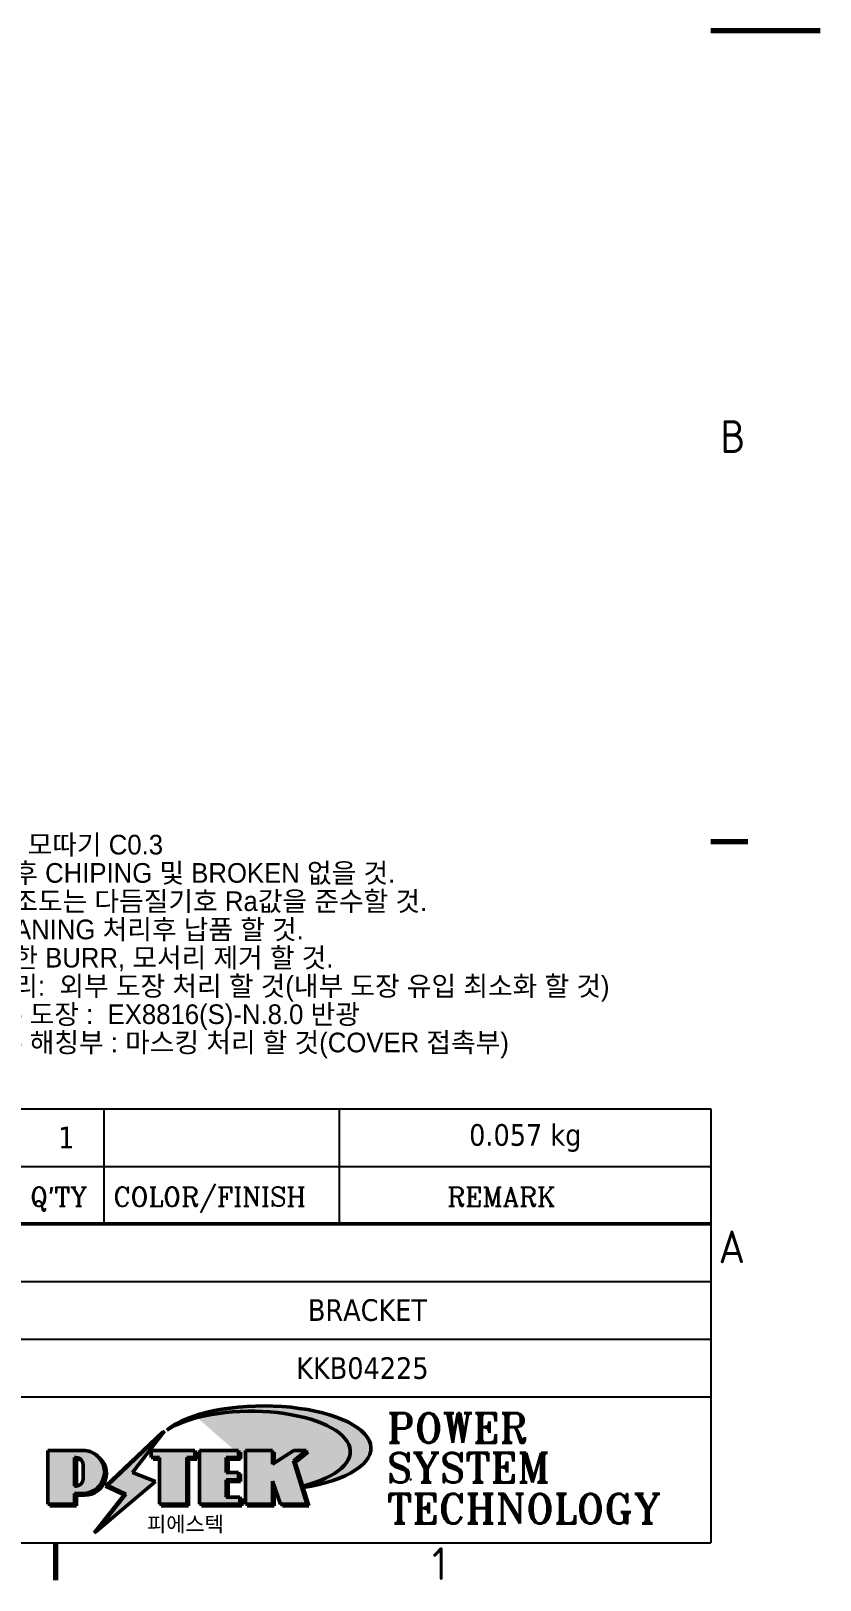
# Model space of a CAD drawing. Header units: millimetres. Extents: x 0 to 420, y 0 to 297.
# Drawn here: x 347.8 to 420, y 6.6 to 148.5 of the extents above; entities that cross this region are included whole.
import ezdxf
from ezdxf.enums import TextEntityAlignment as Align

# ---------------------------------------------------------------- set-up
doc = ezdxf.new("R2010")
doc.units = ezdxf.units.MM
doc.layers.get('0').update_dxf_attribs({"lineweight": 25})
for name, color, linetype, lineweight in [('경계(ISO)', 7, 'Continuous', 70), ('기호(ISO)', 7, 'Continuous', 25), ('제목(ISO)', 5, 'Continuous', 50), ('해치(ISO)', 1, 'Continuous', 18)]:
    doc.layers.add(name, color=color, linetype=linetype, lineweight=lineweight)
doc.styles.add('HAN_370', font='', dxfattribs={"width": 2})
doc.styles.add('ISO Proportional', font='arial.ttf')
doc.styles.add('ISO ProportionalPSTEK', font='isocp.shx')
doc.styles.add('RC_284', font='ROMANC.shx')
doc.styles.add('ROMANT_294', font='romant.shx')
doc.styles.add('텍스트 스타일359', font='tahoma.ttf')
doc.styles.get('HAN_370').set_extended_font_data('GulimChe')

# ---------------------------------------------------------------- blocks, each defined once
blk = doc.blocks.new('경계 Default Border')
at = {"layer": '경계(ISO)'}
for p, q in [((410, 74.25000190734863), (413.4000015258789, 74.25000190734863)), ((350, 10), (350, 6.599999666213989))]:
    blk.add_line(p, q, dxfattribs=at)
at = {"layer": '경계(ISO)', "flags": 128}
blk.add_lwpolyline([(420, 148.5000038146973), (410, 148.5000038146973)], dxfattribs=at)
at = {"layer": '경계(ISO)', "color": 1, "char_height": 3.00000011920929, "attachment_point": 7, "style": 'ISO ProportionalPSTEK'}
for s, insert in [('B', (410.878270202895, 109.8463944559917)), ('A', (410.7144008173592, 35.61784856929444)), ('1', (384.4860661041481, 6.59999988079071))]:
    blk.add_mtext(s, dxfattribs=dict(at, insert=insert))
blk = doc.blocks.new('제목 블록 PSTEK')
for color, points in [(252, [(317.2195697678507, 17.0593801673321), (322.0326348870767, 21.62682475217465), (322.2781991042243, 21.94392121864296), (317.0471853425802, 16.97985676345368), (318.7512090904202, 16.1899260703855), (316.0018030350395, 12.71868385740789), (316.3356552234328, 13.00206718743325), (318.9235935156908, 16.2694494742633)]), (5, [(321.6183518841322, 17.4193704504104), (319.5281351041078, 18.24969419629727), (322.4505835294948, 22.02344462252142), (317.2195697678507, 17.0593801673321), (318.9235935156908, 16.2694494742633), (316.1741874603099, 12.79820726128571)]), (1, [(324.4839107253602, 19.60711530335299), (325.2419748254881, 19.60711530335299), (325.2419748254881, 20.25857663940324), (321.2266040451076, 20.25857663940324), (321.2266040451076, 19.60711530335299), (321.9846681452406, 19.60711530335299), (321.9846681452406, 15.3430047401139), (324.4839107253602, 15.3430047401139)]), (252, [(324.6615819988275, 19.45905590879572), (325.4196460989604, 19.45905590879572), (325.4196460989604, 20.11051724484596), (325.2419748254881, 20.11051724484596), (325.2419748254881, 19.60711530335299), (324.4839107253602, 19.60711530335299), (324.4839107253602, 15.3430047401139), (322.1623394187076, 15.3430047401139), (322.1623394187076, 15.19494534555726), (324.6615819988275, 15.19494534555726)]), (1, [(329.2277337269622, 20.25857663940324), (325.65654113025, 20.25857663940324), (325.65654113025, 15.3430047401139), (329.3580259941756, 15.3430047401139), (329.3580259941756, 15.9944660761648), (328.1137701654877, 15.9944660761648), (328.1137701654877, 17.56360607323003), (329.2277337269622, 17.56360607323003), (329.2277337269622, 18.25543873810179), (328.1137701654877, 18.25543873810179), (328.1137701654877, 19.60711530335299), (329.2277337269622, 19.60711530335299)]), (252, [(328.2914414389548, 19.45905590879572), (329.4054050004294, 19.45905590879572), (329.4054050004294, 20.11051724484596), (329.2277337269622, 20.11051724484596), (329.2277337269622, 19.60711530335299), (328.1137701654877, 19.60711530335299), (328.1137701654877, 18.25543873810179), (328.2914414389548, 18.25543873810179)]), (1, [(332.3312149849806, 20.25857663940324), (329.8592894925411, 20.25857663940324), (329.8592894925411, 15.3430047401139), (332.3312149849806, 15.3430047401139), (332.3312149849806, 17.4318630164523), (333.0701931098801, 15.3430047401139), (335.4855464857051, 15.3430047401139), (334.2514536401189, 19.30614745124769), (335.4379594596742, 20.25857663940324), (334.3071782107978, 20.25857663940324), (332.3312149849806, 18.99741471888304)]), (252, [(332.5088862584528, 20.1105172448466), (332.3312149849806, 20.1105172448466), (332.3312149849806, 18.99741471888368), (332.5088862584528, 19.11081371413894)]), (252, [(335.6156307331414, 20.11051724484596), (335.2535118015555, 20.11051724484596), (334.2514536401189, 19.30614745124769), (335.4855464857051, 15.3430047401139), (333.1954852176545, 15.3430047401139), (333.2478643833523, 15.19494534555726), (335.6632177591723, 15.19494534555726), (334.4291249135862, 19.15808805669106)]), (252, [(321.9846681452406, 19.60711530335299), (321.4042753185749, 19.60711530335299), (321.4042753185749, 19.45905590879572), (321.9846681452406, 19.45905590879572)]), (252, [(328.2914414389548, 17.41554667867274), (329.4054050004294, 17.41554667867274), (329.4054050004294, 18.10737934354514), (329.2277337269622, 18.10737934354514), (329.2277337269622, 17.56360607323003), (328.1137701654877, 17.56360607323003), (328.1137701654877, 15.9944660761648), (328.2914414389548, 15.9944660761648)]), (252, [(332.5088862584528, 16.92964231796647), (332.3312149849806, 17.43186301645164), (332.3312149849806, 15.3430047401139), (330.0369607660135, 15.3430047401139), (330.0369607660135, 15.19494534555726), (332.5088862584528, 15.19494534555726)]), (252, [(329.5356972676428, 15.8464066816075), (329.3580259941756, 15.8464066816075), (329.3580259941756, 15.3430047401139), (325.8342124037171, 15.3430047401139), (325.8342124037171, 15.19494534555726), (329.5356972676428, 15.19494534555726)])]:
    blk.add_hatch(color=color).paths.add_polyline_path(points)
h = blk.add_hatch(color=1)
edge = h.paths.add_edge_path(flags=0)
edge.add_line((314.2242174273352, 19.60711530335299), (314.2242174273352, 17.00126995915134))
edge.add_line((314.2242174273352, 17.00126995915134), (314.3485873187598, 17.00126995915134))
edge.add_arc((314.3485873187598, 17.6527312952023), 0.6514613360509371, 270, 360)
edge.add_line((315.0000486548106, 17.6527312952023), (315.0000486548106, 18.95565396730211))
edge.add_arc((314.3485873187598, 18.95565396730212), 0.6514613360508712, 0, 90)
edge.add_line((314.3485873187598, 19.60711530335299), (314.2242174273352, 19.60711530335299))
edge = h.paths.add_edge_path()
edge.add_arc((314.9847713324306, 18.28938669179658), 1.969189947606664, 269.9999999999959, 450)
edge.add_line((314.9847713324306, 20.25857663940318), (311.7664314776902, 20.25857663940324))
edge.add_line((311.7664314776902, 20.25857663940324), (311.7664314776902, 15.3430047401139))
edge.add_line((311.7664314776902, 15.3430047401139), (314.2242174273352, 15.3430047401139))
edge.add_line((314.2242174273352, 15.3430047401139), (314.2242174273352, 16.32019674418991))
edge.add_line((314.2242174273352, 16.32019674418991), (314.9847713324307, 16.32019674418991))
h = blk.add_hatch(color=252)
edge = h.paths.add_edge_path()
edge.add_arc((314.9847713324309, 18.28938669179657), 1.969189947606666, 270, 406.8278729790604)
edge.add_arc((315.1624426058984, 18.1413272972396), 1.969189947606962, -90, 53.560984836317004, ccw=False)
edge.add_line((315.1624426058984, 16.17213734963263), (314.4018887008024, 16.17213734963263))
edge.add_line((314.4018887008024, 16.17213734963263), (314.4018887008024, 15.19494534555726))
edge.add_line((314.4018887008024, 15.19494534555726), (311.9441027511573, 15.19494534555726))
edge.add_line((311.9441027511573, 15.19494534555726), (311.9441027511573, 15.3430047401139))
edge.add_line((311.9441027511573, 15.3430047401139), (314.2242174273352, 15.3430047401139))
edge.add_line((314.2242174273352, 15.3430047401139), (314.2242174273352, 16.32019674418991))
edge.add_line((314.2242174273352, 16.32019674418991), (314.9847713324309, 16.32019674418991))
h = blk.add_hatch(color=252)
edge = h.paths.add_edge_path()
edge.add_line((314.4018887008024, 19.45905590879572), (314.5262585922315, 19.45905590879572))
edge.add_arc((314.5262585922314, 18.80759457274939), 0.6514613360463194, 60.4189348879147, 90.00000000000318, ccw=False)
edge.add_arc((314.3485873187602, 18.95565396730057), 0.6514613360524251, 39.96992292766206, 90.00000000009999)
edge.add_line((314.3485873187591, 19.60711530335307), (314.2242174273352, 19.60711530335298))
edge.add_line((314.2242174273352, 19.60711530335299), (314.2242174273352, 17.00126995915134))
edge.add_line((314.2242174273352, 17.00126995915134), (314.3485873187591, 17.00126995915134))
edge.add_arc((314.3485873187568, 17.652731295233), 0.6514613360816299, 270.0000000002, 274.6930825552478)
edge.add_line((314.4018887008024, 17.0034541317032), (314.4018887008024, 19.45905590879572))
at = {"layer": '해치(ISO)'}
h = blk.add_hatch(color=140, dxfattribs=at)
edge = h.paths.add_edge_path()
edge.add_ellipse((330.3660919371412, 20.15576403068321), major_axis=(9.100907360794343, 0), ratio=0.4069904968023172, start_angle=301.3098473703837, end_angle=507.7436900681698)
edge.add_ellipse((331.5340919371412, 20.4634168429492), major_axis=(-9.82350664112931, 0), ratio=0.3942600559756514, start_angle=111.51207141178469, end_angle=334.47025347086895, ccw=False)
edge.add_line((335.1363447531188, 16.8601935978785), (335.0955236905705, 16.99119398620872))
at = {"color": 180}
for p, q in [((182.4757929790549, 51.56524660363496), (372.4757929537551, 51.56524660363496)), ((316.9044520275131, 51.56524660363496), (316.9044520275127, 41.00524660363494)), ((338.4566026226726, 51.56524660363496), (338.4566026226727, 41.00524660363494)), ((372.4757929537551, 51.56524660363496), (372.4757929537551, 11.79100474011389)), ((182.475792979055, 46.2852466036349), (372.4757929537551, 46.28524660363492)), ((206.451475290024, 35.72524660363497), (372.4757929537551, 35.72524660363497)), ((255.917593136736, 30.44524660363498), (372.4757929537552, 30.44524660363501)), ((255.9175931367359, 25.16524660363502), (372.4757929537552, 25.165246603635)), ((182.475792979055, 11.79100474011392), (372.4757929537551, 11.79100474011389))]:
    blk.add_line(p, q, dxfattribs=at)
at = {"color": 7, "lineweight": 50}
blk.add_line((206.451475290024, 41.00524660363494), (372.4757929537551, 41.00524660363496), dxfattribs=at)
at = {"color": 7}
for p, q in [((322.2781991042243, 21.94392121864296), (317.0471853425802, 16.97985676345368)), ((322.4505835294948, 22.02344462252142), (317.2195697678507, 17.0593801673321)), ((317.2195697678507, 17.0593801673321), (322.0326348870767, 21.62682475217465)), ((319.5281351041078, 18.24969419629727), (322.4505835294948, 22.02344462252142)), ((322.0326348870767, 21.62682475217465), (322.2781991042243, 21.94392121864296)), ((311.7664314776902, 20.25900474011391), (311.7664314776902, 15.34300474011391)), ((314.9847713324309, 20.25857663940324), (311.7664314776902, 20.25857663940324)), ((314.9847713324309, 20.25857663940324), (311.7664314776902, 20.25857663940324)), ((311.7664314776902, 20.25857663940324), (311.7664314776902, 15.3430047401139)), ((325.2419748254881, 20.25857663940324), (321.2266040451076, 20.25857663940324)), ((321.2266040451076, 20.25857663940324), (321.2266040451076, 19.60711530335299)), ((325.2419748254881, 20.25857663940324), (321.2266040451076, 20.25857663940324)), ((321.2266040451076, 20.25857663940324), (321.2266040451076, 19.60711530335299)), ((325.2419748254881, 19.60711530335299), (325.2419748254881, 20.25857663940324)), ((325.2419748254881, 19.60711530335299), (325.2419748254881, 20.25857663940324)), ((325.4196460989604, 20.11051724484596), (325.2419748254881, 20.11051724484596)), ((325.2419748254881, 20.11051724484596), (325.2419748254881, 19.60711530335299)), ((325.4196460989604, 19.45905590879572), (325.4196460989604, 20.11051724484596)), ((329.2277337269622, 20.25857663940324), (325.65654113025, 20.25857663940324)), ((325.65654113025, 20.25857663940324), (325.65654113025, 15.3430047401139)), ((325.65654113025, 20.25857663940324), (325.65654113025, 15.3430047401139)), ((329.2277337269622, 20.25857663940324), (325.65654113025, 20.25857663940324)), ((329.2277337269622, 19.60711530335299), (329.2277337269622, 20.25857663940324)), ((329.2277337269622, 19.60711530335299), (329.2277337269622, 20.25857663940324)), ((329.4054050004294, 20.11051724484596), (329.2277337269622, 20.11051724484596)), ((329.2277337269622, 20.11051724484596), (329.2277337269622, 19.60711530335299)), ((329.4054050004294, 19.45905590879572), (329.4054050004294, 20.11051724484596)), ((332.3312149849806, 20.25857663940324), (329.8592894925411, 20.25857663940324)), ((329.8592894925411, 20.25857663940324), (329.8592894925411, 15.3430047401139)), ((329.8592894925411, 20.25857663940324), (329.8592894925411, 15.3430047401139)), ((332.3312149849806, 20.25857663940324), (329.8592894925411, 20.25857663940324)), ((334.3071782107978, 20.25857663940324), (332.3312149849806, 18.99741471888304)), ((332.3312149849806, 18.99741471888304), (332.3312149849806, 20.25857663940324)), ((334.3071782107978, 20.25857663940324), (332.3312149849806, 18.99741471888304)), ((332.3312149849806, 18.99741471888304), (332.3312149849806, 20.25857663940324)), ((332.5088862584528, 20.1105172448466), (332.3312149849806, 20.1105172448466)), ((332.3312149849806, 20.1105172448466), (332.3312149849806, 18.99741471888368)), ((332.5088862584528, 19.11081371413894), (332.5088862584528, 20.1105172448466)), ((334.2514536401189, 19.30614745124769), (335.4379594596742, 20.25857663940324)), ((334.2514536401189, 19.30614745124769), (335.4379594596742, 20.25857663940324)), ((335.2535118015555, 20.11051724484596), (334.2514536401189, 19.30614745124769)), ((335.4379594596742, 20.25857663940324), (334.3071782107978, 20.25857663940324)), ((335.4379594596742, 20.25857663940324), (334.3071782107978, 20.25857663940324)), ((334.4291249135862, 19.15808805669104), (335.6156307331414, 20.11051724484596)), ((335.6156307331414, 20.11051724484596), (335.2535118015555, 20.11051724484596)), ((314.2242174273352, 17.00126995915134), (314.2242174273352, 19.60711530335299)), ((314.2242174273352, 19.60711530335299), (314.3485873187591, 19.60711530335299)), ((314.3485873187591, 19.60711530335299), (314.2242174273352, 19.60711530335299)), ((314.2242174273352, 19.60711530335299), (314.2242174273352, 17.00126995915134)), ((314.2242174273352, 17.00126995915134), (314.2242174273352, 19.60711530335299)), ((314.2242174273352, 19.60711530335299), (314.3485873187591, 19.60711530335299)), ((314.4018887008024, 19.45905590879572), (314.5262585922314, 19.45905590879572)), ((314.4018887008024, 17.0034541317032), (314.4018887008024, 19.45905590879572)), ((315.0000486548106, 18.95565396730275), (315.0000486548106, 17.65273129520161)), ((315.0000486548106, 18.95565396730275), (315.0000486548106, 17.65273129520161)), ((321.2266040451076, 19.60711530335299), (321.9846681452406, 19.60711530335299)), ((321.2266040451076, 19.60711530335299), (321.9846681452406, 19.60711530335299)), ((321.4042753185749, 19.60711530335299), (321.4042753185749, 19.45905590879572)), ((321.9846681452406, 19.60711530335299), (321.4042753185749, 19.60711530335299)), ((321.4042753185749, 19.45905590879572), (321.9846681452406, 19.45905590879572)), ((321.9846681452406, 19.60711530335299), (321.9846681452406, 15.3430047401139)), ((321.9846681452406, 19.45905590879572), (321.9846681452406, 19.60711530335299)), ((321.9846681452406, 19.60711530335299), (321.9846681452406, 15.3430047401139)), ((324.4839107253602, 19.60711530335299), (325.2419748254881, 19.60711530335299)), ((324.4839107253602, 15.3430047401139), (324.4839107253602, 19.60711530335299)), ((325.2419748254881, 19.60711530335299), (324.4839107253602, 19.60711530335299)), ((324.4839107253602, 19.60711530335299), (324.4839107253602, 15.3430047401139)), ((324.4839107253602, 19.60711530335299), (325.2419748254881, 19.60711530335299)), ((324.4839107253602, 15.3430047401139), (324.4839107253602, 19.60711530335299)), ((324.6615819988275, 19.45905590879572), (325.4196460989604, 19.45905590879572)), ((324.6615819988275, 15.19494534555726), (324.6615819988275, 19.45905590879572)), ((328.1137701654877, 18.25543873810179), (328.1137701654877, 19.60711530335299)), ((328.1137701654877, 19.60711530335299), (329.2277337269622, 19.60711530335299)), ((329.2277337269622, 19.60711530335299), (328.1137701654877, 19.60711530335299)), ((328.1137701654877, 19.60711530335299), (328.1137701654877, 18.25543873810179)), ((328.1137701654877, 18.25543873810179), (328.1137701654877, 19.60711530335299)), ((328.1137701654877, 19.60711530335299), (329.2277337269622, 19.60711530335299)), ((328.2914414389548, 18.25543873810179), (328.2914414389548, 19.45905590879572)), ((328.2914414389548, 19.45905590879572), (329.4054050004294, 19.45905590879572)), ((332.3312149849806, 18.99741471888368), (332.5088862584528, 19.11081371413894)), ((335.4855464857051, 15.3430047401139), (334.2514536401189, 19.30614745124769)), ((334.2514536401189, 19.30614745124769), (335.4855464857051, 15.3430047401139)), ((335.4855464857051, 15.3430047401139), (334.2514536401189, 19.30614745124769)), ((335.6632177591723, 15.19494534555726), (334.4291249135862, 19.15808805669104)), ((316.1741874603099, 12.79820726128571), (321.6183518841322, 17.4193704504104)), ((318.9235935156908, 16.2694494742633), (317.2195697678507, 17.0593801673321)), ((317.2195697678507, 17.0593801673321), (318.9235935156908, 16.2694494742633)), ((321.6183518841322, 17.4193704504104), (319.5281351041078, 18.24969419629727)), ((329.2277337269622, 18.25543873810179), (328.1137701654877, 18.25543873810179)), ((328.1137701654877, 18.25543873810179), (328.2914414389548, 18.25543873810179)), ((329.2277337269622, 18.25543873810179), (328.1137701654877, 18.25543873810179)), ((328.1137701654877, 17.56360607323003), (329.2277337269622, 17.56360607323003)), ((328.1137701654877, 15.9944660761648), (328.1137701654877, 17.56360607323003)), ((329.2277337269622, 17.56360607323003), (328.1137701654877, 17.56360607323003)), ((328.1137701654877, 17.56360607323003), (328.1137701654877, 15.9944660761648)), ((328.1137701654877, 17.56360607323003), (329.2277337269622, 17.56360607323003)), ((328.1137701654877, 15.9944660761648), (328.1137701654877, 17.56360607323003)), ((328.2914414389548, 15.9944660761648), (328.2914414389548, 17.41554667867274)), ((328.2914414389548, 17.41554667867274), (329.4054050004294, 17.41554667867274)), ((329.2277337269622, 17.56360607323003), (329.2277337269622, 18.25543873810179)), ((329.2277337269622, 17.56360607323003), (329.2277337269622, 18.25543873810179)), ((329.4054050004294, 18.10737934354514), (329.2277337269622, 18.10737934354514)), ((329.2277337269622, 18.10737934354514), (329.2277337269622, 17.56360607323003)), ((329.4054050004294, 17.41554667867274), (329.4054050004294, 18.10737934354514)), ((332.3312149849806, 17.4318630164523), (333.0701931098801, 15.3430047401139)), ((332.3312149849806, 15.3430047401139), (332.3312149849806, 17.4318630164523)), ((332.5088862584528, 16.92964231796647), (332.3312149849806, 17.43186301645164)), ((332.3312149849806, 17.43186301645164), (332.3312149849806, 15.3430047401139)), ((332.3312149849806, 17.4318630164523), (333.0701931098801, 15.3430047401139)), ((332.3312149849806, 15.3430047401139), (332.3312149849806, 17.4318630164523)), ((345.0447381189468, 17.50375595811051), (344.9867755289346, 17.689895936919)), ((314.3485873187591, 17.00126995915134), (314.2242174273352, 17.00126995915134)), ((314.2242174273352, 17.00126995915134), (314.3485873187591, 17.00126995915134)), ((314.3485873187591, 17.00126995915134), (314.2242174273352, 17.00126995915134)), ((314.2242174273352, 16.32019674418991), (314.9847713324309, 16.32019674418991)), ((314.2242174273352, 15.3430047401139), (314.2242174273352, 16.32019674418991)), ((314.9847713324309, 16.32019674418991), (314.2242174273352, 16.32019674418991)), ((314.2242174273352, 16.32019674418991), (314.2242174273352, 15.3430047401139)), ((314.2242174273352, 16.32019674418991), (314.9847713324309, 16.32019674418991)), ((314.2242174273352, 15.3430047401139), (314.2242174273352, 16.32019674418991)), ((314.4018887008024, 16.17213734963263), (315.162442605898, 16.17213734963263)), ((314.4018887008024, 15.19494534555726), (314.4018887008024, 16.17213734963263)), ((318.7512090904202, 16.1899260703855), (316.0018030350395, 12.71868385740789)), ((318.9235935156908, 16.2694494742633), (316.1741874603099, 12.79820726128571)), ((316.3356552234328, 13.00206718743325), (318.9235935156908, 16.2694494742633)), ((317.0471853425802, 16.97985676345368), (318.7512090904202, 16.1899260703855)), ((329.3580259941756, 15.9944660761648), (328.1137701654877, 15.9944660761648)), ((328.1137701654877, 15.9944660761648), (328.2914414389548, 15.9944660761648)), ((329.3580259941756, 15.9944660761648), (328.1137701654877, 15.9944660761648)), ((329.3580259941756, 15.3430047401139), (329.3580259941756, 15.9944660761648)), ((329.3580259941756, 15.3430047401139), (329.3580259941756, 15.9944660761648)), ((329.5356972676428, 15.8464066816075), (329.3580259941756, 15.8464066816075)), ((329.3580259941756, 15.8464066816075), (329.3580259941756, 15.3430047401139)), ((329.5356972676428, 15.19494534555726), (329.5356972676428, 15.8464066816075)), ((332.5088862584528, 15.19494534555726), (332.5088862584528, 16.92964231796647)), ((311.7664314776902, 15.3430047401139), (314.2242174273352, 15.3430047401139)), ((311.7664314776902, 15.3430047401139), (314.2242174273352, 15.3430047401139)), ((314.2242174273352, 15.3430047401139), (311.9441027511573, 15.3430047401139)), ((311.9441027511573, 15.3430047401139), (311.9441027511573, 15.19494534555726)), ((311.9441027511573, 15.19494534555726), (314.4018887008024, 15.19494534555726)), ((321.9846681452406, 15.3430047401139), (324.4839107253602, 15.3430047401139)), ((321.9846681452406, 15.3430047401139), (324.4839107253602, 15.3430047401139)), ((324.4839107253602, 15.3430047401139), (322.1623394187076, 15.3430047401139)), ((322.1623394187076, 15.3430047401139), (322.1623394187076, 15.19494534555726)), ((322.1623394187076, 15.19494534555726), (324.6615819988275, 15.19494534555726)), ((325.65654113025, 15.3430047401139), (329.3580259941756, 15.3430047401139)), ((325.65654113025, 15.3430047401139), (329.3580259941756, 15.3430047401139)), ((329.3580259941756, 15.3430047401139), (325.8342124037171, 15.3430047401139)), ((325.8342124037171, 15.3430047401139), (325.8342124037171, 15.19494534555726)), ((325.8342124037171, 15.19494534555726), (329.5356972676428, 15.19494534555726)), ((329.8592894925411, 15.3430047401139), (332.3312149849806, 15.3430047401139)), ((329.8592894925411, 15.3430047401139), (332.3312149849806, 15.3430047401139)), ((332.3312149849806, 15.3430047401139), (330.0369607660135, 15.3430047401139)), ((330.0369607660135, 15.3430047401139), (330.0369607660135, 15.19494534555726)), ((330.0369607660135, 15.19494534555726), (332.5088862584528, 15.19494534555726)), ((333.0701931098801, 15.3430047401139), (335.4855464857051, 15.3430047401139)), ((333.0701931098801, 15.3430047401139), (335.4855464857051, 15.3430047401139)), ((335.4855464857051, 15.3430047401139), (333.1954852176545, 15.3430047401139)), ((333.1954852176545, 15.3430047401139), (333.2478643833523, 15.19494534555726)), ((333.2478643833523, 15.19494534555726), (335.6632177591723, 15.19494534555726)), ((316.0018030350395, 12.71868385740789), (316.3356552234328, 13.00206718743325))]:
    blk.add_line(p, q, dxfattribs=at)
at = {"color": 5}
for p, q in [((322.4505835294948, 22.02344462252142), (317.2195697678507, 17.0593801673321)), ((319.5281351041078, 18.24969419629727), (322.4505835294948, 22.02344462252142)), ((316.1741874603099, 12.79820726128571), (321.6183518841322, 17.4193704504104)), ((317.2195697678507, 17.0593801673321), (318.9235935156908, 16.2694494742633)), ((321.6183518841322, 17.4193704504104), (319.5281351041078, 18.24969419629727)), ((318.9235935156908, 16.2694494742633), (316.1741874603099, 12.79820726128571))]:
    blk.add_line(p, q, dxfattribs=at)
at = {"color": 1}
for p, q in [((314.9847713324309, 20.25857663940324), (311.7664314776902, 20.25857663940324)), ((311.7664314776902, 20.25857663940324), (311.7664314776902, 15.3430047401139)), ((325.2419748254881, 20.25857663940324), (321.2266040451076, 20.25857663940324)), ((321.2266040451076, 20.25857663940324), (321.2266040451076, 19.60711530335299)), ((325.2419748254881, 19.60711530335299), (325.2419748254881, 20.25857663940324)), ((329.2277337269622, 20.25857663940324), (325.65654113025, 20.25857663940324)), ((325.65654113025, 20.25857663940324), (325.65654113025, 15.3430047401139)), ((329.2277337269622, 19.60711530335299), (329.2277337269622, 20.25857663940324)), ((332.3312149849806, 20.25857663940324), (329.8592894925411, 20.25857663940324)), ((329.8592894925411, 20.25857663940324), (329.8592894925411, 15.3430047401139)), ((334.3071782107978, 20.25857663940324), (332.3312149849806, 18.99741471888304)), ((332.3312149849806, 18.99741471888304), (332.3312149849806, 20.25857663940324)), ((334.2514536401189, 19.30614745124769), (335.4379594596742, 20.25857663940324)), ((335.4379594596742, 20.25857663940324), (334.3071782107978, 20.25857663940324)), ((314.2242174273352, 17.00126995915134), (314.2242174273352, 19.60711530335299)), ((314.2242174273352, 19.60711530335299), (314.3485873187591, 19.60711530335299)), ((315.0000486548106, 18.95565396730275), (315.0000486548106, 17.65273129520161)), ((321.2266040451076, 19.60711530335299), (321.9846681452406, 19.60711530335299)), ((321.9846681452406, 19.60711530335299), (321.9846681452406, 15.3430047401139)), ((324.4839107253602, 19.60711530335299), (325.2419748254881, 19.60711530335299)), ((324.4839107253602, 15.3430047401139), (324.4839107253602, 19.60711530335299)), ((328.1137701654877, 18.25543873810179), (328.1137701654877, 19.60711530335299)), ((328.1137701654877, 19.60711530335299), (329.2277337269622, 19.60711530335299)), ((335.4855464857051, 15.3430047401139), (334.2514536401189, 19.30614745124769)), ((329.2277337269622, 18.25543873810179), (328.1137701654877, 18.25543873810179)), ((328.1137701654877, 17.56360607323003), (329.2277337269622, 17.56360607323003)), ((328.1137701654877, 15.9944660761648), (328.1137701654877, 17.56360607323003)), ((329.2277337269622, 17.56360607323003), (329.2277337269622, 18.25543873810179)), ((332.3312149849806, 17.4318630164523), (333.0701931098801, 15.3430047401139)), ((332.3312149849806, 15.3430047401139), (332.3312149849806, 17.4318630164523)), ((314.3485873187591, 17.00126995915134), (314.2242174273352, 17.00126995915134)), ((314.2242174273352, 16.32019674418991), (314.9847713324309, 16.32019674418991)), ((314.2242174273352, 15.3430047401139), (314.2242174273352, 16.32019674418991)), ((329.3580259941756, 15.9944660761648), (328.1137701654877, 15.9944660761648)), ((329.3580259941756, 15.3430047401139), (329.3580259941756, 15.9944660761648)), ((311.7664314776902, 15.3430047401139), (314.2242174273352, 15.3430047401139)), ((321.9846681452406, 15.3430047401139), (324.4839107253602, 15.3430047401139)), ((325.65654113025, 15.3430047401139), (329.3580259941756, 15.3430047401139)), ((329.8592894925411, 15.3430047401139), (332.3312149849806, 15.3430047401139)), ((333.0701931098801, 15.3430047401139), (335.4855464857051, 15.3430047401139))]:
    blk.add_line(p, q, dxfattribs=at)
at = {"color": 7}
for centre, radius, start, end in [((314.9847713324309, 18.28938669179658), 1.969189947606665, 270, 90), ((314.9847713324309, 18.28938669179658), 1.969189947606665, 270, 90), ((314.3485873187598, 18.95565396730211), 0.6514613360508712, 0, 90), ((314.3485873187602, 18.95565396730057), 0.6514613360524251, 39.96992292766117, 90), ((314.3485873187598, 18.95565396730212), 0.6514613360508712, 0, 90), ((314.5262585922314, 18.80759457274939), 0.6514613360463193, 60.41893488791137, 90), ((314.9847713324307, 18.2893866917965), 1.969189947606594, 270, 46.82787297909833), ((315.1624426058984, 18.1413272972396), 1.969189947606961, 270, 53.56098483636067), ((314.3485873187597, 17.65273129520228), 0.6514613360509381, 270, 0), ((314.3485873187598, 17.6527312952023), 0.6514613360509381, 270, 0), ((314.3485873187568, 17.652731295233), 0.6514613360816299, 270, 274.6930825552478)]:
    blk.add_arc(centre, radius, start, end, dxfattribs=at)
at = {"color": 1}
for centre, radius, start, end in [((314.9847713324309, 18.28938669179657), 1.969189947606665, 270, 90), ((314.3485873187598, 18.95565396730211), 0.6514613360508712, 0, 90), ((314.3485873187598, 17.6527312952023), 0.6514613360509381, 270, 0)]:
    blk.add_arc(centre, radius, start, end, dxfattribs=at)
at = {"layer": '제목(ISO)'}
for p, q in [((322.2781991042243, 21.94392121864296), (317.0471853425802, 16.97985676345368)), ((322.4505835294948, 22.02344462252142), (317.2195697678507, 17.0593801673321)), ((317.2195697678507, 17.0593801673321), (322.0326348870767, 21.62682475217465)), ((319.5281351041078, 18.24969419629727), (322.4505835294948, 22.02344462252142)), ((322.0326348870767, 21.62682475217465), (322.2781991042243, 21.94392121864296)), ((314.9847713324306, 20.25857663940324), (311.7664314776902, 20.25857663940324)), ((311.7664314776902, 20.25857663940324), (311.7664314776902, 15.3430047401139)), ((325.2419748254881, 20.25857663940324), (321.2266040451076, 20.25857663940324)), ((321.2266040451076, 20.25857663940324), (321.2266040451076, 19.60711530335299)), ((325.2419748254881, 19.60711530335299), (325.2419748254881, 20.25857663940324)), ((325.4196460989604, 20.11051724484596), (325.2419748254881, 20.11051724484596)), ((325.2419748254881, 20.11051724484596), (325.2419748254881, 19.60711530335299)), ((325.4196460989604, 19.45905590879572), (325.4196460989604, 20.11051724484596)), ((329.2277337269622, 20.25857663940324), (325.65654113025, 20.25857663940324)), ((325.65654113025, 20.25857663940324), (325.65654113025, 15.3430047401139)), ((329.2277337269622, 19.60711530335299), (329.2277337269622, 20.25857663940324)), ((329.4054050004294, 20.11051724484596), (329.2277337269622, 20.11051724484596)), ((329.2277337269622, 20.11051724484596), (329.2277337269622, 19.60711530335299)), ((329.4054050004294, 19.45905590879572), (329.4054050004294, 20.11051724484596)), ((332.3312149849806, 20.25857663940324), (329.8592894925411, 20.25857663940324)), ((329.8592894925411, 20.25857663940324), (329.8592894925411, 15.3430047401139)), ((334.3071782107978, 20.25857663940324), (332.3312149849806, 18.99741471888304)), ((332.3312149849806, 18.99741471888304), (332.3312149849806, 20.25857663940324)), ((332.5088862584528, 20.1105172448466), (332.3312149849806, 20.1105172448466)), ((332.3312149849806, 20.1105172448466), (332.3312149849806, 18.99741471888368)), ((332.5088862584528, 19.11081371413894), (332.5088862584528, 20.1105172448466)), ((334.2514536401189, 19.30614745124769), (335.4379594596742, 20.25857663940324)), ((335.2535118015555, 20.11051724484596), (334.2514536401189, 19.30614745124769)), ((335.4379594596742, 20.25857663940324), (334.3071782107978, 20.25857663940324)), ((334.4291249135862, 19.15808805669106), (335.6156307331414, 20.11051724484596)), ((335.6156307331414, 20.11051724484596), (335.2535118015555, 20.11051724484596)), ((314.2242174273352, 17.00126995915134), (314.2242174273352, 19.60711530335299)), ((314.2242174273352, 19.60711530335299), (314.3485873187598, 19.60711530335299)), ((314.3485873187591, 19.60711530335299), (314.2242174273352, 19.60711530335299)), ((314.2242174273352, 19.60711530335299), (314.2242174273352, 17.00126995915134)), ((314.4018887008024, 19.45905590879572), (314.5262585922314, 19.45905590879572)), ((314.4018887008024, 17.0034541317032), (314.4018887008024, 19.45905590879572)), ((315.0000486548106, 18.95565396730211), (315.0000486548106, 17.6527312952023)), ((321.2266040451076, 19.60711530335299), (321.9846681452406, 19.60711530335299)), ((321.9846681452406, 19.60711530335299), (321.4042753185749, 19.60711530335299)), ((321.4042753185749, 19.60711530335299), (321.4042753185749, 19.45905590879572)), ((321.4042753185749, 19.45905590879572), (321.9846681452406, 19.45905590879572)), ((321.9846681452406, 19.60711530335299), (321.9846681452406, 15.3430047401139)), ((321.9846681452406, 19.45905590879572), (321.9846681452406, 19.60711530335299)), ((324.4839107253602, 19.60711530335299), (325.2419748254881, 19.60711530335299)), ((324.4839107253602, 15.3430047401139), (324.4839107253602, 19.60711530335299)), ((325.2419748254881, 19.60711530335299), (324.4839107253602, 19.60711530335299)), ((324.4839107253602, 19.60711530335299), (324.4839107253602, 15.3430047401139)), ((324.6615819988275, 19.45905590879572), (325.4196460989604, 19.45905590879572)), ((324.6615819988275, 15.19494534555726), (324.6615819988275, 19.45905590879572)), ((328.1137701654877, 18.25543873810179), (328.1137701654877, 19.60711530335299)), ((328.1137701654877, 19.60711530335299), (329.2277337269622, 19.60711530335299)), ((329.2277337269622, 19.60711530335299), (328.1137701654877, 19.60711530335299)), ((328.1137701654877, 19.60711530335299), (328.1137701654877, 18.25543873810179)), ((328.2914414389548, 19.45905590879572), (329.4054050004294, 19.45905590879572)), ((328.2914414389548, 18.25543873810179), (328.2914414389548, 19.45905590879572)), ((332.3312149849806, 18.99741471888368), (332.5088862584528, 19.11081371413894)), ((335.4855464857051, 15.3430047401139), (334.2514536401189, 19.30614745124769)), ((334.2514536401189, 19.30614745124769), (335.4855464857051, 15.3430047401139)), ((335.6632177591723, 15.19494534555726), (334.4291249135862, 19.15808805669106)), ((316.1741874603099, 12.79820726128571), (321.6183518841322, 17.4193704504104)), ((317.2195697678507, 17.0593801673321), (318.9235935156908, 16.2694494742633)), ((318.9235935156908, 16.2694494742633), (317.2195697678507, 17.0593801673321)), ((321.6183518841322, 17.4193704504104), (319.5281351041078, 18.24969419629727)), ((329.2277337269622, 18.25543873810179), (328.1137701654877, 18.25543873810179)), ((328.1137701654877, 18.25543873810179), (328.2914414389548, 18.25543873810179)), ((328.1137701654877, 15.9944660761648), (328.1137701654877, 17.56360607323003)), ((328.1137701654877, 17.56360607323003), (329.2277337269622, 17.56360607323003)), ((329.2277337269622, 17.56360607323003), (328.1137701654877, 17.56360607323003)), ((328.1137701654877, 17.56360607323003), (328.1137701654877, 15.9944660761648)), ((328.2914414389548, 17.41554667867274), (329.4054050004294, 17.41554667867274)), ((328.2914414389548, 15.9944660761648), (328.2914414389548, 17.41554667867274)), ((329.2277337269622, 17.56360607323003), (329.2277337269622, 18.25543873810179)), ((329.4054050004294, 18.10737934354514), (329.2277337269622, 18.10737934354514)), ((329.2277337269622, 18.10737934354514), (329.2277337269622, 17.56360607323003)), ((329.4054050004294, 17.41554667867274), (329.4054050004294, 18.10737934354514)), ((332.3312149849806, 15.3430047401139), (332.3312149849806, 17.4318630164523)), ((332.3312149849806, 17.4318630164523), (333.0701931098801, 15.3430047401139)), ((332.5088862584528, 16.92964231796647), (332.3312149849806, 17.43186301645164)), ((332.3312149849806, 17.43186301645164), (332.3312149849806, 15.3430047401139)), ((314.3485873187598, 17.00126995915134), (314.2242174273352, 17.00126995915134)), ((314.2242174273352, 17.00126995915134), (314.3485873187591, 17.00126995915134)), ((314.2242174273352, 15.3430047401139), (314.2242174273352, 16.32019674418991)), ((314.2242174273352, 16.32019674418991), (314.9847713324307, 16.32019674418991)), ((314.9847713324309, 16.32019674418991), (314.2242174273352, 16.32019674418991)), ((314.2242174273352, 16.32019674418991), (314.2242174273352, 15.3430047401139)), ((314.4018887008024, 15.19494534555726), (314.4018887008024, 16.17213734963263)), ((314.4018887008024, 16.17213734963263), (315.1624426058984, 16.17213734963263)), ((318.7512090904202, 16.1899260703855), (316.0018030350395, 12.71868385740789)), ((318.9235935156908, 16.2694494742633), (316.1741874603099, 12.79820726128571)), ((316.3356552234328, 13.00206718743325), (318.9235935156908, 16.2694494742633)), ((317.0471853425802, 16.97985676345368), (318.7512090904202, 16.1899260703855)), ((329.3580259941756, 15.9944660761648), (328.1137701654877, 15.9944660761648)), ((328.1137701654877, 15.9944660761648), (328.2914414389548, 15.9944660761648)), ((329.3580259941756, 15.3430047401139), (329.3580259941756, 15.9944660761648)), ((329.5356972676428, 15.8464066816075), (329.3580259941756, 15.8464066816075)), ((329.3580259941756, 15.8464066816075), (329.3580259941756, 15.3430047401139)), ((329.5356972676428, 15.19494534555726), (329.5356972676428, 15.8464066816075)), ((332.5088862584528, 15.19494534555726), (332.5088862584528, 16.92964231796647)), ((311.7664314776902, 15.3430047401139), (314.2242174273352, 15.3430047401139)), ((314.2242174273352, 15.3430047401139), (311.9441027511573, 15.3430047401139)), ((311.9441027511573, 15.3430047401139), (311.9441027511573, 15.19494534555726)), ((311.9441027511573, 15.19494534555726), (314.4018887008024, 15.19494534555726)), ((321.9846681452406, 15.3430047401139), (324.4839107253602, 15.3430047401139)), ((324.4839107253602, 15.3430047401139), (322.1623394187076, 15.3430047401139)), ((322.1623394187076, 15.3430047401139), (322.1623394187076, 15.19494534555726)), ((322.1623394187076, 15.19494534555726), (324.6615819988275, 15.19494534555726)), ((325.65654113025, 15.3430047401139), (329.3580259941756, 15.3430047401139)), ((329.3580259941756, 15.3430047401139), (325.8342124037171, 15.3430047401139)), ((325.8342124037171, 15.3430047401139), (325.8342124037171, 15.19494534555726)), ((325.8342124037171, 15.19494534555726), (329.5356972676428, 15.19494534555726)), ((329.8592894925411, 15.3430047401139), (332.3312149849806, 15.3430047401139)), ((332.3312149849806, 15.3430047401139), (330.0369607660135, 15.3430047401139)), ((330.0369607660135, 15.3430047401139), (330.0369607660135, 15.19494534555726)), ((330.0369607660135, 15.19494534555726), (332.5088862584528, 15.19494534555726)), ((333.0701931098801, 15.3430047401139), (335.4855464857051, 15.3430047401139)), ((335.4855464857051, 15.3430047401139), (333.1954852176545, 15.3430047401139)), ((333.1954852176545, 15.3430047401139), (333.2478643833523, 15.19494534555726)), ((333.2478643833523, 15.19494534555726), (335.6632177591723, 15.19494534555726)), ((316.0018030350395, 12.71868385740789), (316.3356552234328, 13.00206718743325))]:
    blk.add_line(p, q, dxfattribs=at)
at = {"layer": '제목(ISO)', "color": 4}
blk.add_line((335.1363447531188, 16.8601935978785), (335.0955236905705, 16.99119398620872), dxfattribs=at)
at = {"layer": '제목(ISO)'}
for centre, radius, start, end in [((314.9847713324306, 18.28938669179658), 1.969189947606664, 46.82787297909431, 90), ((314.3485873187598, 18.95565396730212), 0.6514613360508712, 0, 90), ((314.3485873187602, 18.95565396730057), 0.6514613360524251, 39.96992292766117, 90), ((314.5262585922314, 18.80759457274939), 0.6514613360463193, 60.41893488791137, 90), ((314.9847713324307, 18.2893866917965), 1.969189947606594, 270, 46.82787297909833), ((314.9847713324309, 18.28938669179657), 1.969189947606666, 270, 46.8278729790603), ((315.1624426058984, 18.1413272972396), 1.969189947606962, 270, 53.56098483631701), ((314.3485873187598, 17.6527312952023), 0.6514613360509371, 270, 0), ((314.3485873187568, 17.652731295233), 0.6514613360816299, 270, 274.6930825552478)]:
    blk.add_arc(centre, radius, start, end, dxfattribs=at)
at = {"layer": '제목(ISO)', "color": 4}
for centre, major_axis, ratio, start_param, end_param in [((331.5340919371412, 20.4634168429492), (9.82350664112931, 0), 0.3942600559756514, 5.087845455444478, 8.97919982663645), ((330.3660919371412, 20.15576403068321), (9.100907360794343, 0), 0.4069904968023172, 5.258848905294775, 8.861799147915196)]:
    blk.add_ellipse(centre, major_axis=major_axis, ratio=ratio, start_param=start_param, end_param=end_param, dxfattribs=at)
at = {"color": 7, "style": 'RC_284'}
for s, p in [("Q'TY", (310.1440786515383, 42.62317362549192)), ('COLOR/FINISH', (317.7725341324144, 42.62317362549192)), ('REMARK', (348.346649953877, 42.62317362549192))]:
    blk.add_text(s, height=1.742399930953979, dxfattribs=at).set_placement(p)
at = {"style": 'ROMANT_294'}
for s, p in [('POWER', (342.82727231297, 20.97115304607566)), ('SYSTEM', (342.82727231297, 17.3284636719184)), ('TECHNOLOGY', (342.82727231297, 13.57194088644453))]:
    blk.add_text(s, height=2.700000107288361, dxfattribs=at).set_placement(p)
at = {"color": 7, "insert": (320.8519732224835, 14.21236326823155), "char_height": 1.400000005960464, "attachment_point": 1, "line_spacing_factor": 0.3319999873638153, "style": 'HAN_370'}
blk.add_mtext('\\fHY견고딕|b0|i0;\\H1.4000;피에스텍', dxfattribs=at)
at = {"layer": '제목(ISO)', "color": 7, "style": '텍스트 스타일359'}
for tag, p in [('부품_번호_001', (195.8591311848813, 47.68851719507643)), ('설명_001', (230.4392565300528, 47.93093315671037)), ('재질_001', (290.6415915397741, 47.93372118353429)), ("3._Q'TY_001", (312.7118730373913, 47.93039168245939)), ('질량\\P3;_001', (350.3491844443128, 48.17078166006607)), ('제목_001', (335.5841177480282, 32.12981675869008)), ('부품_번호_001', (334.5183714381131, 26.81372118353431)), ('설계자_001', (210.7164085797736, 25.24160025177376)), ('시트_크기_001', (260.8197823919067, 14.84660025177366)), ('프로젝트_001', (278.6503821126665, 14.84726615198864)), ('작성_날짜_001', (207.7871135340899, 13.27447932001324))]:
    blk.add_attdef(tag, p, '', height=1.983050853013992, dxfattribs=at)
for tag, p in [('4._COLOR', (327.6805273250926, 48.92524660363493)), ('1._MODEL_NAME', (341.233897335037, 38.36524660363497)), ('점검자', (231.1845342133799, 26.23312567187446)), ('엔지니어링_승인자', (247.673240162284, 26.23312567187446)), ('점검_날짜', (231.1845342133799, 14.26600474011394)), ('엔지니어링_승인_날짜', (247.673240162284, 14.26600474011394))]:
    blk.add_attdef(tag, text='', height=1.983050853013992, dxfattribs=at).set_placement(p, align=Align.MIDDLE_CENTER)
blk = doc.blocks.new('주석-판금')
at = {"layer": '기호(ISO)', "color": 7, "insert": (-84.63326454162598, 25.16515627503395), "char_height": 4.500000178813934, "width": 357.5838438597054, "attachment_point": 1, "line_spacing_factor": 0.8627304434776306, "style": 'ISO Proportional'}
blk.add_mtext('\\f굴림|b0|i0;\\H4.5000;1.  일반  모따기 C0.3\\P2.  가공후 CHIPING 및 BROKEN 없을 것.\\P3.  표면조도는 다듬질기호 Ra값을 준수할 것.\\P4.  CLEANING 처리후 납품 할 것.\\P5.  유해한 BURR, 모서리 제거 할 것.\\P6.  후처리:  외부 도장 처리 할 것(내부 도장 유입 최소화 할 것)\\P            - 도장 :  EX8816(S)-N.8.0 반광 \\P            - 해칭부 : 마스킹 처리 할 것(COVER 접촉부) ', dxfattribs=at)

msp = doc.modelspace()

# ---------------------------------------------------------------- block references
msp.add_blockref('경계 Default Border', (0, 0))
at = {"xscale": 0.4, "yscale": 0.4, "zscale": 0.4}
msp.add_blockref('주석-판금', (372.1948690912247, 64.79639687955077), dxfattribs=at)
ref = msp.add_blockref('제목 블록 PSTEK', (37.52420704624484, -1.791004740113895))
ref.add_attrib("3._Q'TY_001", '1', (350.2360800836361, 46.1393869423455), dxfattribs={"layer": '제목(ISO)', "color": 7, "height": 1.983050853013992, "style": '텍스트 스타일359'})
ref.add_attrib('부품_번호_001', 'KKB04225', (372.0425784843579, 25.02271644342041), dxfattribs={"layer": '제목(ISO)', "color": 7, "height": 1.983050853013992, "style": '텍스트 스타일359'})
ref.add_attrib('질량\\P3;_001', '0.057 kg', (387.8733914905576, 46.37977691995217), dxfattribs={"layer": '제목(ISO)', "color": 7, "height": 1.983050853013992, "style": '텍스트 스타일359'})
ref.add_attrib('제목_001', 'BRACKET', (373.1083247942731, 30.33881201857618), dxfattribs={"layer": '제목(ISO)', "color": 7, "height": 1.983050853013992, "style": '텍스트 스타일359'})

doc.saveas('drawing.dxf')
